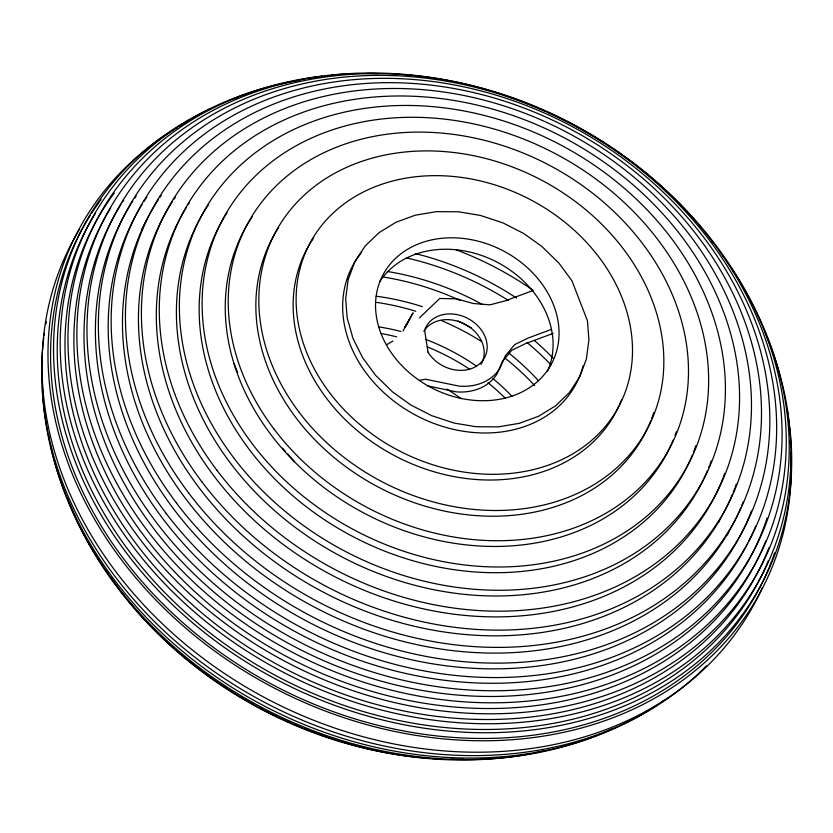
<?xml version="1.0" encoding="UTF-8"?>
<svg xmlns="http://www.w3.org/2000/svg" width="833" height="833" viewBox="0 0 833 833"><rect width="100%" height="100%" fill="white"/><g stroke="black" fill="none" stroke-linecap="round" stroke-linejoin="round"><path stroke-width="1.25" d="M404.807 327.317L413.053 312.885L403.026 331.055M404.911 327.411L410.065 318.612M419.436 317.883L439.772 298.464L456.765 298.849L473.175 303.493L490.054 304.836L505.308 300.807L533.193 290.467M386.783 344.716L392.947 341.009M551.311 329.441L528.278 337.979L514.721 344.581L505.444 355.608L500.05 368.04A51.656 41.9 27.5 0 1 458.983 386.085L425.621 379.244L419.52 380.264M553.185 333.377L525.29 343.706L511.743 350.308L502.455 361.335L497.072 373.767A51.656 41.9 27.5 0 1 456.005 391.822L427.444 385.825M282.616 448.164L285.146 451.059M287.666 453.964L294.403 461.68M233.958 363.511L237.655 372.57M446.915 389.073A159.155 129.084 27.5 0 1 461.18 398.757M380.858 333.46A194.797 157.989 27.5 0 1 396.643 336.855M427.423 346.965A194.797 157.989 27.5 0 1 469.312 369.009M488.034 382.743A194.797 157.989 27.5 0 1 505.485 398.445M378.786 326.89A194.797 157.989 27.5 0 1 400.819 331.451M425.746 339.406A194.797 157.989 27.5 0 1 476.351 366.031M492.897 378.567A194.797 157.989 27.5 0 1 511.899 396.237M376.724 302.421A223.483 181.261 27.5 0 1 415.771 311.25M442.115 320.861A223.483 181.261 27.5 0 1 481.578 341.53M504.996 358.117A223.483 181.261 27.5 0 1 534.682 385.544M376.079 296.194A223.483 181.261 27.5 0 1 422.383 306.679M457.911 320.976A223.483 181.261 27.5 0 1 471.54 328.077M508.942 353.171A223.483 181.261 27.5 0 1 538.441 380.691M383.18 277.004A247.495 200.743 27.5 0 1 460.149 300.484M526.966 342.457A247.495 200.743 27.5 0 1 550.936 364.739M323.704 735.56A352.234 285.677 27.5 0 1 312.76 731.655M307.918 729.823A352.234 285.677 27.5 0 1 304.305 728.406M299.495 726.47A352.234 285.677 27.5 0 1 295.913 724.97M289.957 722.419A352.234 285.677 27.5 0 1 282.856 719.223M276.983 716.474A352.234 285.677 27.5 0 1 267.674 711.871M261.906 708.893A352.234 285.677 27.5 0 1 259.615 707.675M252.784 703.937A352.234 285.677 27.5 0 1 250.525 702.667M248.265 701.386A352.234 285.677 27.5 0 1 246.016 700.084M242.736 698.158A352.234 285.677 27.5 0 1 240.56 696.846M232.99 692.192A352.234 285.677 27.5 0 1 230.845 690.838M226.586 688.079A352.234 285.677 27.5 0 1 224.473 686.684M209.916 676.583A352.234 285.677 27.5 0 1 207.875 675.094M200.805 669.794A352.234 285.677 27.5 0 1 197.806 667.483M387.366 271.475A247.495 200.743 27.5 0 1 482.515 304.524M534.474 340.572A247.495 200.743 27.5 0 1 553.008 358.075M406.337 257.876A268.039 217.392 27.5 0 1 508.422 300.474M463.46 759.363A360.97 292.768 27.5 0 1 450.768 759.332M438.335 758.894A360.97 292.768 27.5 0 1 432.098 758.53M428.349 758.259A360.97 292.768 27.5 0 1 127.459 599.812M125.189 596.959A360.97 292.768 27.5 0 1 120.723 591.18M119.265 589.243A360.97 292.768 27.5 0 1 117.817 587.296M117.099 586.328A360.97 292.768 27.5 0 1 110.789 577.477M108.082 573.51A360.97 292.768 27.5 0 1 106.645 571.344M415.344 253.586A268.039 217.392 27.5 0 1 516.564 298.079M455.651 249.619A287.364 233.073 27.5 0 1 532.537 289.905M543.897 750.908A368.384 298.787 27.5 0 1 533.922 753.053M531.412 753.553A368.384 298.787 27.5 0 1 523.832 754.917M522.583 755.125A368.384 298.787 27.5 0 1 69.212 502.705M68.743 501.528A368.384 298.787 27.5 0 1 67.4 498.061M612.619 728.625A374.538 303.774 27.5 0 1 602.384 733.165M601.239 733.644A374.538 303.774 27.5 0 1 50.688 445.707M49.47 439.73A374.538 303.774 27.5 0 1 48.595 434.951M664.151 700.178A379.504 307.804 27.5 0 1 660.975 702.396M656.685 705.301A379.504 307.804 27.5 0 1 652.333 708.133M650.125 709.518A379.504 307.804 27.5 0 1 268.57 708.206A379.504 307.804 27.5 0 1 43.087 398.986M42.92 396.477A379.504 307.804 27.5 0 1 42.452 386.481M706.405 665.879A383.315 310.896 27.5 0 1 275.713 708.05A383.315 310.896 27.5 0 1 43.774 337.844M44.076 335.522A383.315 310.896 27.5 0 1 44.399 333.21M45.877 324.006A383.315 310.896 27.5 0 1 46.304 321.715M762.278 587.744A386.023 313.093 27.5 0 1 267.56 699.116A386.023 313.093 27.5 0 1 79.645 229.158M790.944 452.142A386.023 313.093 27.5 0 1 274.703 688.297A386.023 313.093 27.5 0 1 173.41 129.979M175.347 128.782A386.023 313.093 27.5 0 1 177.491 127.491M179.647 126.2A386.023 313.093 27.5 0 1 181.823 124.94M182.906 124.315A386.023 313.093 27.5 0 1 186.207 122.461M790.09 440.303A386.023 313.093 27.5 0 1 790.392 443.864M768.984 567.773A383.315 310.896 27.5 0 1 276.452 686.736A383.315 310.896 27.5 0 1 90.318 215.237M91.536 213.342A383.315 310.896 27.5 0 1 101.157 199.483M774.659 552.737A383.315 310.896 27.5 0 1 771.941 560.307M771.525 561.38A383.315 310.896 27.5 0 1 769.421 566.721M789.778 427.652A383.315 310.896 27.5 0 1 521.989 731.062A383.315 310.896 27.5 0 1 89.193 493.084A383.315 310.896 27.5 0 1 210.124 108.925M234.698 98.742A383.315 310.896 27.5 0 1 238.3 97.451M786.966 408.607A383.315 310.896 27.5 0 1 788.414 417.406M788.789 419.967A383.315 310.896 27.5 0 1 789.309 423.81M768.442 560.599A379.504 307.804 27.5 0 1 282.241 678.989A379.504 307.804 27.5 0 1 95.17 213.706M764.538 331.128A379.504 307.804 27.5 0 1 558.547 717.213A379.504 307.804 27.5 0 1 83.862 460.836A379.504 307.804 27.5 0 1 299.87 80.166M768.963 547.697A374.538 303.774 27.5 0 1 278.597 665.213A374.538 303.774 27.5 0 1 114.288 193.027M739.6 280.94A374.538 303.774 27.5 0 1 586.567 701.126A374.538 303.774 27.5 0 1 93.181 458.827A374.538 303.774 27.5 0 1 322.381 76.053M324.932 75.761A374.538 303.774 27.5 0 1 328.775 75.355M331.347 75.105A374.538 303.774 27.5 0 1 349.339 73.845M367.353 73.439A374.538 303.774 27.5 0 1 378.921 73.616M711.809 241.143A374.538 303.774 27.5 0 1 713.371 243.121M720.233 252.139A374.538 303.774 27.5 0 1 723.283 256.335M727.75 262.676A374.538 303.774 27.5 0 1 729.208 264.811M732.072 269.09A374.538 303.774 27.5 0 1 734.185 272.308M735.57 274.474A374.538 303.774 27.5 0 1 738.954 279.888M765.756 540.919A368.384 298.787 27.5 0 1 294.403 660.59A368.384 298.787 27.5 0 1 110.799 207.729M634.486 164.059A368.384 298.787 27.5 0 1 629.769 675.209A368.384 298.787 27.5 0 1 85.747 404.619A368.384 298.787 27.5 0 1 482.64 88.537M483.848 88.881A368.384 298.787 27.5 0 1 501.872 94.368M503.07 94.764A368.384 298.787 27.5 0 1 518.522 100.199M519.709 100.647A368.384 298.787 27.5 0 1 537.306 107.686M538.472 108.175A368.384 298.787 27.5 0 1 545.428 111.226M547.739 112.268A368.384 298.787 27.5 0 1 554.622 115.464M556.913 116.558A368.384 298.787 27.5 0 1 604.102 142.859M607.226 144.869A368.384 298.787 27.5 0 1 610.329 146.91M613.421 148.972A368.384 298.787 27.5 0 1 633.496 163.32M767.068 517.98A360.97 292.768 27.5 0 1 307.502 653.187A360.97 292.768 27.5 0 1 121.056 204.345M122.378 202.263A360.97 292.768 27.5 0 1 123.721 200.201M747.701 543.408A352.234 285.677 27.5 0 1 294.476 631.227A352.234 285.677 27.5 0 1 130.281 205.116M130.916 204.095A352.234 285.677 27.5 0 1 132.843 201.045M134.821 198.015A352.234 285.677 27.5 0 1 136.175 196.015M755.698 526.05A352.234 285.677 27.5 0 1 748.846 541.138M751.449 511.004A342.051 277.42 27.5 0 1 314.655 625.219A342.051 277.42 27.5 0 1 142.047 204.512M144.088 201.274A342.051 277.42 27.5 0 1 146.879 197.004M740.776 507.766A330.295 267.893 27.5 0 1 314.301 607.059A330.295 267.893 27.5 0 1 158.478 199.504M159.842 197.452A330.295 267.893 27.5 0 1 161.227 195.411M743.151 501.935A330.295 267.893 27.5 0 1 741.745 505.444M732.415 494.219A316.811 256.949 27.5 0 1 324.131 592.575A316.811 256.949 27.5 0 1 172.587 201.367M174.024 199.202A316.811 256.949 27.5 0 1 175.482 197.046M736.289 484.056A316.811 256.949 27.5 0 1 735.05 487.472M734.633 488.596A316.811 256.949 27.5 0 1 733.321 491.98M722.94 478.027A301.338 244.402 27.5 0 1 338.104 578.394A301.338 244.402 27.5 0 1 186.155 207.823M188.123 204.679A301.338 244.402 27.5 0 1 189.476 202.606M724.689 473.29A301.338 244.402 27.5 0 1 723.388 476.851M728.5 532.714A330.295 267.893 27.5 0 1 727.282 534.911M141.922 229.137A330.295 267.893 27.5 0 1 146.525 220.214M707.394 470.822A283.564 229.991 27.5 0 1 339.979 555.871A283.564 229.991 27.5 0 1 208.677 204.512M711.257 460.847A283.564 229.991 27.5 0 1 710.028 464.189M709.612 465.303A283.564 229.991 27.5 0 1 708.748 467.521M719.597 520.604A316.811 256.949 27.5 0 1 718.431 522.718M692.296 455.13A263.03 213.331 27.5 0 1 353.858 537.066A263.03 213.331 27.5 0 1 226.961 212.832M695.847 445.717A263.03 213.331 27.5 0 1 693.618 451.809M673.199 440.032A239.009 193.85 27.5 0 1 363.896 513.055A239.009 193.85 27.5 0 1 252.232 216.84M676.323 431.838A239.009 193.85 27.5 0 1 675.042 435.378M650.74 420.811A210.322 170.588 27.5 0 1 382.524 489.242A210.322 170.588 27.5 0 1 276.025 231.772M276.681 230.689A210.322 170.588 27.5 0 1 278.659 227.565M653.749 412.512A210.322 170.588 27.5 0 1 651.656 418.468M619.075 405.609A174.691 141.683 27.5 0 1 391.687 454.11A174.691 141.683 27.5 0 1 313.697 237.884M621.439 399.986A174.691 141.683 27.5 0 1 619.575 404.494M583.11 365.833A126.345 102.469 27.5 0 1 418.322 416.562A126.345 102.469 27.5 0 1 361.147 252.982M379.619 281.856A95.295 77.292 27.5 0 1 498.176 262.749A95.295 77.292 27.5 0 1 547.385 371.56M423.83 331.326A33.028 26.791 27.5 0 1 466.365 324.985A33.028 26.791 27.5 0 1 480.964 364.417M348.184 279.596L345.664 298.724L347.142 317.769L353.067 338.614L362.594 357.628L375.61 375.36L392.749 392.093L410.888 405.025L431.65 415.636L454.089 423.06L476.07 426.735L498.217 426.871L519.313 423.331L538.628 416.25L555.517 405.869L569.408 392.541L579.82 376.714L586.39 358.929L588.91 339.791L587.442 320.757L571.99 280.898L558.974 263.166L541.835 246.422L523.697 233.49L502.934 222.89L480.495 215.455L458.514 211.78L436.367 211.655L415.271 215.185L395.956 222.265L379.057 232.646L365.177 245.985L354.764 261.812L348.184 279.596M428.006 352.172L424.653 330.316A33.028 26.791 27.5 0 1 471.166 320.372A33.028 26.791 27.5 0 1 478.027 365.093A33.028 26.791 27.5 0 1 428.006 352.172M147.618 510.421A360.981 292.779 27.5 0 0 747.867 561.13A360.981 292.779 27.5 0 0 408.118 74.991A360.981 292.779 27.5 0 0 147.618 510.421M165.746 512.868A352.234 285.677 27.5 0 0 749.096 540.732A352.234 285.677 27.5 0 0 397.705 75.782A352.234 285.677 27.5 0 0 165.746 512.868M176.586 503.205A342.051 277.42 27.5 0 0 743.067 530.257A342.051 277.42 27.5 0 0 401.829 78.75A342.051 277.42 27.5 0 0 176.586 503.205M188.622 492.938A330.295 267.893 27.5 0 0 735.654 519.063A330.295 267.893 27.5 0 0 406.14 83.061A330.295 267.893 27.5 0 0 188.622 492.938M202.013 481.995A316.811 256.949 27.5 0 0 726.688 507.047A316.811 256.949 27.5 0 0 410.638 88.86A316.811 256.949 27.5 0 0 202.013 481.995M216.924 470.281A301.338 244.402 27.5 0 0 715.984 494.115A301.338 244.402 27.5 0 0 415.365 96.347A301.338 244.402 27.5 0 0 216.924 470.281M233.615 457.681A283.564 229.991 27.5 0 0 703.239 480.1A283.564 229.991 27.5 0 0 420.353 105.801A283.564 229.991 27.5 0 0 233.615 457.681M246.308 435.576A263.03 213.331 27.5 0 0 683.695 472.53A263.03 213.331 27.5 0 0 436.128 118.296A263.03 213.331 27.5 0 0 246.308 435.576M273.953 428.985A239.009 193.85 27.5 0 0 669.784 447.883A239.009 193.85 27.5 0 0 431.338 132.395A239.009 193.85 27.5 0 0 273.953 428.985M299.057 412.158A210.322 170.588 27.5 0 0 647.387 428.787A210.322 170.588 27.5 0 0 437.564 151.158A210.322 170.588 27.5 0 0 299.057 412.158M329.535 392.635A174.691 141.683 27.5 0 0 618.836 406.452A174.691 141.683 27.5 0 0 444.572 175.857A174.691 141.683 27.5 0 0 329.535 392.635M385.596 343.456A95.295 77.292 27.5 0 0 544.313 374.527A95.295 77.292 27.5 0 0 471.967 239.8A95.295 77.292 27.5 0 0 385.596 343.456"/></g></svg>
